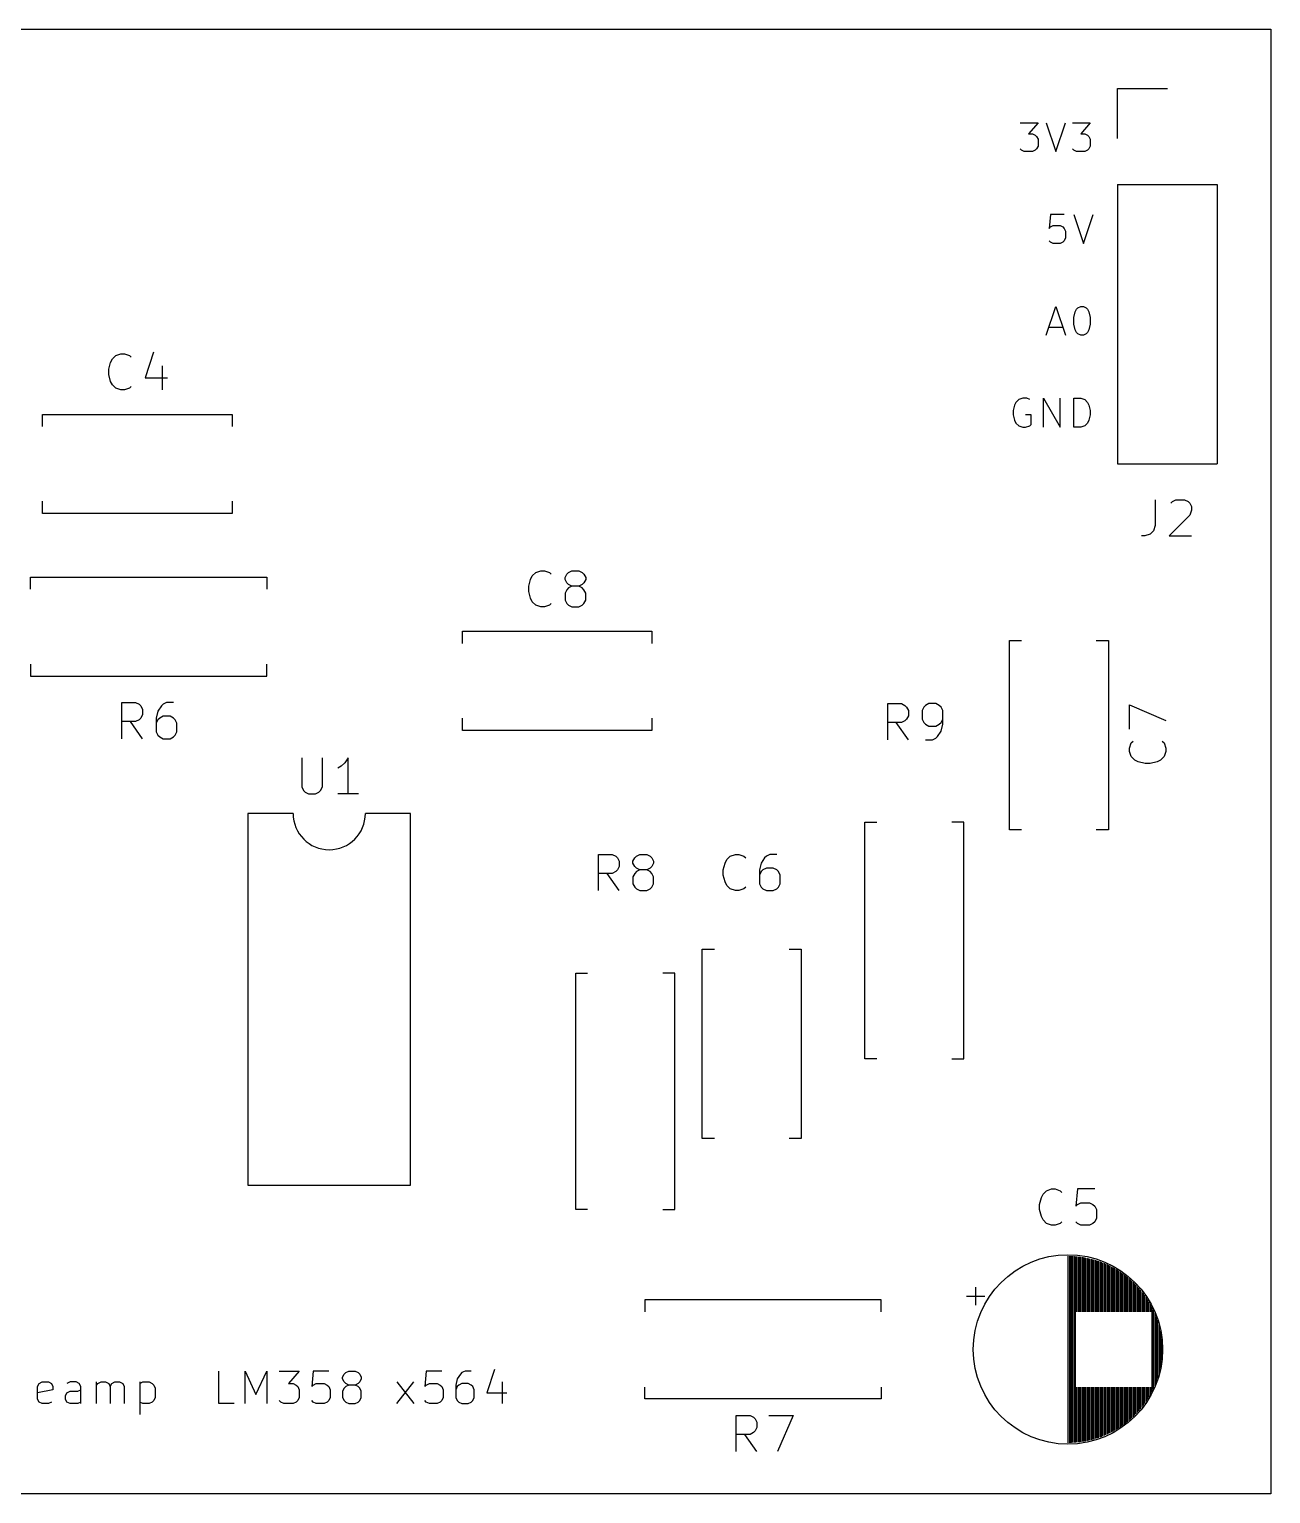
# Model space of a CAD drawing. Header units: millimetres. Extents: x 100 to 163, y -140.5 to -100.
# Drawn here: x 128.65 to 163, y -140.5 to -100 of the extents above; entities that cross this region are included whole.
import ezdxf

# ---------------------------------------------------------------- set-up
doc = ezdxf.new("R2010")
doc.units = ezdxf.units.MM
doc.layers.add('Edge.Cuts', color=40, linetype='CONTINUOUS', true_color=0xfabd2f)
doc.layers.add('F.Silkscreen', color=254, linetype='CONTINUOUS', true_color=0xebdbb2)

msp = doc.modelspace()

# ---------------------------------------------------------------- linework, layer by layer
at = {"layer": 'Edge.Cuts', "linetype": 'CONTINUOUS'}
for p, q in [((100, -100), (163, -100)), ((163, -100), (163, -140.5)), ((163, -140.5), (100, -140.5))]:
    msp.add_line(p, q, dxfattribs=at)
at = {"layer": 'F.Silkscreen', "linetype": 'CONTINUOUS'}
for p, q in [((158.76, -101.64), (160.14, -101.64)), ((158.76, -103.02), (158.76, -101.64)), ((156.065813, -102.583855), (156.561051, -102.583855)), ((156.561051, -102.583855), (156.294385, -102.888617)), ((156.789623, -102.583855), (157.05629, -103.383855)), ((157.05629, -103.383855), (157.322956, -102.583855)), ((157.513432, -102.583855), (158.00867, -102.583855)), ((158.00867, -102.583855), (157.742004, -102.888617)), ((156.294385, -102.888617), (156.40867, -102.888617)), ((156.40867, -102.888617), (156.484861, -102.926712)), ((156.484861, -102.926712), (156.522956, -102.964807)), ((156.522956, -102.964807), (156.561051, -103.040998)), ((156.561051, -103.231474), (156.522956, -103.307664)), ((156.561051, -103.040998), (156.561051, -103.231474)), ((157.742004, -102.888617), (157.856289, -102.888617)), ((157.856289, -102.888617), (157.93248, -102.926712)), ((157.93248, -102.926712), (157.970575, -102.964807)), ((157.970575, -102.964807), (158.00867, -103.040998)), ((158.00867, -103.231474), (157.970575, -103.307664)), ((158.00867, -103.040998), (158.00867, -103.231474)), ((156.103908, -103.34576), (156.065813, -103.307664)), ((156.180099, -103.383855), (156.103908, -103.34576)), ((156.40867, -103.383855), (156.180099, -103.383855)), ((156.484861, -103.34576), (156.40867, -103.383855)), ((156.522956, -103.307664), (156.484861, -103.34576)), ((157.551527, -103.34576), (157.513432, -103.307664)), ((157.627718, -103.383855), (157.551527, -103.34576)), ((157.856289, -103.383855), (157.627718, -103.383855)), ((157.93248, -103.34576), (157.856289, -103.383855)), ((157.970575, -103.307664), (157.93248, -103.34576)), ((158.76, -104.29), (158.76, -112.02)), ((158.76, -104.29), (161.52, -104.29)), ((161.52, -104.29), (161.52, -112.02)), ((156.903909, -105.123855), (156.865813, -105.504807)), ((157.284861, -105.123855), (156.903909, -105.123855)), ((157.551528, -105.123855), (157.818195, -105.923855)), ((157.818195, -105.923855), (158.084861, -105.123855)), ((156.865813, -105.504807), (156.903909, -105.466712)), ((156.903909, -105.466712), (156.980099, -105.428617)), ((156.980099, -105.428617), (157.170575, -105.428617)), ((157.170575, -105.428617), (157.246766, -105.466712)), ((157.246766, -105.466712), (157.284861, -105.504807)), ((157.284861, -105.504807), (157.322956, -105.580998)), ((157.322956, -105.580998), (157.322956, -105.771474)), ((156.903909, -105.88576), (156.865813, -105.847664)), ((156.980099, -105.923855), (156.903909, -105.88576)), ((157.170575, -105.923855), (156.980099, -105.923855)), ((157.246766, -105.88576), (157.170575, -105.923855)), ((157.284861, -105.847664), (157.246766, -105.88576)), ((157.322956, -105.771474), (157.284861, -105.847664)), ((156.789623, -108.463855), (157.05629, -107.663855)), ((157.05629, -107.663855), (157.322956, -108.463855)), ((157.627718, -107.740045), (157.665813, -107.70195)), ((157.665813, -107.70195), (157.742004, -107.663855)), ((157.742004, -107.663855), (157.818194, -107.663855)), ((157.818194, -107.663855), (157.894385, -107.70195)), ((157.894385, -107.70195), (157.93248, -107.740045)), ((157.551527, -107.968617), (157.589623, -107.816236)), ((157.551527, -108.159093), (157.551527, -107.968617)), ((157.589623, -107.816236), (157.627718, -107.740045)), ((157.93248, -107.740045), (157.970575, -107.816236)), ((157.970575, -107.816236), (158.00867, -107.968617)), ((158.00867, -107.968617), (158.00867, -108.159093)), ((156.865813, -108.235283), (157.246766, -108.235283)), ((157.589623, -108.311474), (157.551527, -108.159093)), ((157.627718, -108.387664), (157.589623, -108.311474)), ((157.665813, -108.42576), (157.627718, -108.387664)), ((157.742004, -108.463855), (157.665813, -108.42576)), ((157.818194, -108.463855), (157.742004, -108.463855)), ((157.894385, -108.42576), (157.818194, -108.463855)), ((157.93248, -108.387664), (157.894385, -108.42576)), ((157.970575, -108.311474), (157.93248, -108.387664)), ((158.00867, -108.159093), (157.970575, -108.311474)), ((132.092381, -108.9272), (131.854286, -109.641485)), ((130.854286, -109.40339), (130.901905, -109.212914)), ((130.901905, -109.212914), (130.949524, -109.117676)), ((130.949524, -109.117676), (131.044762, -109.022438)), ((131.044762, -109.022438), (131.187619, -108.974819)), ((131.187619, -108.974819), (131.282857, -108.974819)), ((131.282857, -108.974819), (131.425714, -109.022438)), ((131.425714, -109.022438), (131.473333, -109.070057)), ((132.330476, -109.308152), (132.330476, -109.974819)), ((130.854286, -109.546247), (130.854286, -109.40339)), ((130.901905, -109.736723), (130.854286, -109.546247)), ((130.949524, -109.831961), (130.901905, -109.736723)), ((131.854286, -109.641485), (132.473333, -109.641485)), ((131.044762, -109.9272), (130.949524, -109.831961)), ((131.187619, -109.974819), (131.044762, -109.9272)), ((131.282857, -109.974819), (131.187619, -109.974819)), ((131.425714, -109.9272), (131.282857, -109.974819)), ((131.473333, -109.87958), (131.425714, -109.9272)), ((155.913433, -110.394331), (155.875337, -110.546712)), ((155.875337, -110.546712), (155.875337, -110.660998)), ((155.951528, -110.31814), (155.913433, -110.394331)), ((156.027718, -110.24195), (155.951528, -110.31814)), ((156.142004, -110.203855), (156.027718, -110.24195)), ((156.25629, -110.203855), (156.142004, -110.203855)), ((156.33248, -110.24195), (156.25629, -110.203855)), ((156.713433, -111.003855), (156.713433, -110.203855)), ((156.713433, -110.203855), (157.170576, -111.003855)), ((157.170576, -111.003855), (157.170576, -110.203855)), ((157.551528, -111.003855), (157.551528, -110.203855)), ((157.551528, -110.203855), (157.742004, -110.203855)), ((157.742004, -110.203855), (157.85629, -110.24195)), ((157.85629, -110.24195), (157.93248, -110.31814)), ((157.93248, -110.31814), (157.970575, -110.394331)), ((157.970575, -110.394331), (158.008671, -110.546712)), ((158.008671, -110.546712), (158.008671, -110.660998)), ((129.02, -110.65), (134.26, -110.65)), ((129.02, -110.987), (129.02, -110.65)), ((134.26, -110.65), (134.26, -110.987)), ((155.875337, -110.660998), (155.913433, -110.813379)), ((155.913433, -110.813379), (155.951528, -110.889569)), ((155.951528, -110.889569), (156.027718, -110.96576)), ((156.027718, -110.96576), (156.142004, -111.003855)), ((156.370576, -110.660998), (156.218195, -110.660998)), ((156.218195, -111.003855), (156.33248, -110.96576)), ((156.33248, -110.96576), (156.370576, -110.927664)), ((156.370576, -110.927664), (156.370576, -110.660998)), ((157.85629, -110.96576), (157.742004, -111.003855)), ((157.93248, -110.889569), (157.85629, -110.96576)), ((157.970575, -110.813379), (157.93248, -110.889569)), ((158.008671, -110.660998), (157.970575, -110.813379)), ((156.142004, -111.003855), (156.218195, -111.003855)), ((157.742004, -111.003855), (157.551528, -111.003855)), ((158.76, -112.02), (161.52, -112.02)), ((129.02, -113.39), (129.02, -113.053)), ((134.26, -113.39), (129.02, -113.39)), ((134.26, -113.053), (134.26, -113.39)), ((159.806666, -113.009819), (159.806666, -113.724104)), ((160.235238, -113.105057), (160.282857, -113.057438)), ((160.282857, -113.057438), (160.378095, -113.009819)), ((160.378095, -113.009819), (160.61619, -113.009819)), ((160.61619, -113.009819), (160.711428, -113.057438)), ((160.711428, -113.057438), (160.759047, -113.105057)), ((160.759047, -113.105057), (160.806666, -113.200295)), ((160.806666, -113.295533), (160.759047, -113.43839)), ((160.806666, -113.200295), (160.806666, -113.295533)), ((159.806666, -113.724104), (159.759047, -113.866961)), ((160.759047, -113.43839), (160.187619, -114.009819)), ((159.520952, -114.009819), (159.425714, -114.009819)), ((159.663809, -113.9622), (159.520952, -114.009819)), ((159.759047, -113.866961), (159.663809, -113.9622)), ((160.187619, -114.009819), (160.806666, -114.009819)), ((142.664762, -115.022438), (142.807619, -114.974819)), ((142.807619, -114.974819), (142.902857, -114.974819)), ((142.902857, -114.974819), (143.045714, -115.022438)), ((143.569524, -115.022438), (143.664762, -114.974819)), ((143.664762, -114.974819), (143.855238, -114.974819)), ((143.855238, -114.974819), (143.950476, -115.022438)), ((128.68, -115.15), (135.22, -115.15)), ((128.68, -115.48), (128.68, -115.15)), ((135.22, -115.15), (135.22, -115.48)), ((142.474286, -115.40339), (142.521905, -115.212914)), ((142.474286, -115.546247), (142.474286, -115.40339)), ((142.521905, -115.212914), (142.569524, -115.117676)), ((142.569524, -115.117676), (142.664762, -115.022438)), ((143.045714, -115.022438), (143.093333, -115.070057)), ((143.474286, -115.165295), (143.521905, -115.070057)), ((143.474286, -115.212914), (143.474286, -115.165295)), ((143.521905, -115.308152), (143.474286, -115.212914)), ((143.521905, -115.070057), (143.569524, -115.022438)), ((143.569524, -115.355771), (143.521905, -115.308152)), ((143.664762, -115.40339), (143.569524, -115.355771)), ((143.664762, -115.40339), (143.569524, -115.451009)), ((143.855238, -115.40339), (143.664762, -115.40339)), ((143.950476, -115.355771), (143.855238, -115.40339)), ((143.950476, -115.451009), (143.855238, -115.40339)), ((143.950476, -115.022438), (143.998095, -115.070057)), ((143.998095, -115.308152), (143.950476, -115.355771)), ((143.998095, -115.070057), (144.045714, -115.165295)), ((144.045714, -115.212914), (143.998095, -115.308152)), ((144.045714, -115.165295), (144.045714, -115.212914)), ((142.521905, -115.736723), (142.474286, -115.546247)), ((142.569524, -115.831961), (142.521905, -115.736723)), ((143.521905, -115.498628), (143.474286, -115.593866)), ((143.474286, -115.593866), (143.474286, -115.784342)), ((143.474286, -115.784342), (143.521905, -115.87958)), ((143.569524, -115.451009), (143.521905, -115.498628)), ((143.998095, -115.498628), (143.950476, -115.451009)), ((144.045714, -115.593866), (143.998095, -115.498628)), ((143.998095, -115.87958), (144.045714, -115.784342)), ((144.045714, -115.784342), (144.045714, -115.593866)), ((142.664762, -115.9272), (142.569524, -115.831961)), ((142.807619, -115.974819), (142.664762, -115.9272)), ((142.902857, -115.974819), (142.807619, -115.974819)), ((143.045714, -115.9272), (142.902857, -115.974819)), ((143.093333, -115.87958), (143.045714, -115.9272)), ((143.521905, -115.87958), (143.569524, -115.9272)), ((143.569524, -115.9272), (143.664762, -115.974819)), ((143.664762, -115.974819), (143.855238, -115.974819)), ((143.855238, -115.974819), (143.950476, -115.9272)), ((143.950476, -115.9272), (143.998095, -115.87958)), ((140.64, -116.65), (145.88, -116.65)), ((140.64, -116.987), (140.64, -116.65)), ((145.88, -116.65), (145.88, -116.987)), ((155.77, -116.9), (156.107, -116.9)), ((155.77, -122.14), (155.77, -116.9)), ((158.173, -116.9), (158.51, -116.9)), ((158.51, -116.9), (158.51, -122.14)), ((128.68, -117.56), (128.68, -117.89)), ((135.22, -117.89), (135.22, -117.56)), ((128.68, -117.89), (135.22, -117.89)), ((131.211905, -119.619819), (131.211905, -118.619819)), ((131.211905, -118.619819), (131.592857, -118.619819)), ((131.592857, -118.619819), (131.688095, -118.667438)), ((132.45, -118.619819), (132.354762, -118.667438)), ((132.640476, -118.619819), (132.45, -118.619819)), ((152.401905, -119.649819), (152.401905, -118.649819)), ((152.401905, -118.649819), (152.782857, -118.649819)), ((152.782857, -118.649819), (152.878095, -118.697438)), ((153.544762, -118.649819), (153.449524, -118.697438)), ((153.735238, -118.649819), (153.544762, -118.649819)), ((153.830476, -118.697438), (153.735238, -118.649819)), ((131.688095, -118.667438), (131.735714, -118.715057)), ((131.735714, -119.04839), (131.688095, -119.096009)), ((131.735714, -118.715057), (131.783333, -118.810295)), ((131.783333, -118.953152), (131.735714, -119.04839)), ((131.783333, -118.810295), (131.783333, -118.953152)), ((132.211905, -118.857914), (132.164286, -119.04839)), ((132.164286, -119.04839), (132.164286, -119.429342)), ((132.307143, -118.715057), (132.211905, -118.857914)), ((132.259524, -119.04839), (132.211905, -119.096009)), ((132.354762, -119.000771), (132.259524, -119.04839)), ((132.354762, -118.667438), (132.307143, -118.715057)), ((132.545238, -119.000771), (132.354762, -119.000771)), ((132.640476, -119.04839), (132.545238, -119.000771)), ((132.688095, -119.096009), (132.640476, -119.04839)), ((140.64, -119.39), (140.64, -119.053)), ((145.88, -119.053), (145.88, -119.39)), ((152.878095, -118.697438), (152.925714, -118.745057)), ((152.925714, -118.745057), (152.973333, -118.840295)), ((152.973333, -118.983152), (152.925714, -119.07839)), ((152.973333, -118.840295), (152.973333, -118.983152)), ((153.401905, -118.745057), (153.354286, -118.840295)), ((153.354286, -118.840295), (153.354286, -119.07839)), ((153.449524, -118.697438), (153.401905, -118.745057)), ((153.878095, -118.745057), (153.830476, -118.697438)), ((153.925714, -118.840295), (153.878095, -118.745057)), ((153.925714, -119.221247), (153.925714, -118.840295)), ((159.094819, -119.353332), (159.094819, -118.686666)), ((159.094819, -118.686666), (160.094819, -119.115237)), ((131.592857, -119.143628), (131.211905, -119.143628)), ((131.783333, -119.619819), (131.45, -119.143628)), ((131.688095, -119.096009), (131.592857, -119.143628)), ((132.211905, -119.096009), (132.164286, -119.191247)), ((132.164286, -119.429342), (132.211905, -119.52458)), ((132.735714, -119.191247), (132.688095, -119.096009)), ((132.688095, -119.52458), (132.735714, -119.429342)), ((132.735714, -119.429342), (132.735714, -119.191247)), ((145.88, -119.39), (140.64, -119.39)), ((152.782857, -119.173628), (152.401905, -119.173628)), ((152.973333, -119.649819), (152.64, -119.173628)), ((152.878095, -119.126009), (152.782857, -119.173628)), ((152.925714, -119.07839), (152.878095, -119.126009)), ((153.354286, -119.07839), (153.401905, -119.173628)), ((153.401905, -119.173628), (153.449524, -119.221247)), ((153.449524, -119.221247), (153.544762, -119.268866)), ((153.544762, -119.268866), (153.735238, -119.268866)), ((153.735238, -119.268866), (153.830476, -119.221247)), ((153.782857, -119.55458), (153.878095, -119.411723)), ((153.830476, -119.221247), (153.878095, -119.173628)), ((153.878095, -119.173628), (153.925714, -119.07839)), ((153.878095, -119.411723), (153.925714, -119.221247)), ((132.211905, -119.52458), (132.259524, -119.5722)), ((132.259524, -119.5722), (132.354762, -119.619819)), ((132.354762, -119.619819), (132.545238, -119.619819)), ((132.545238, -119.619819), (132.640476, -119.5722)), ((132.640476, -119.5722), (132.688095, -119.52458)), ((153.449524, -119.649819), (153.64, -119.649819)), ((153.64, -119.649819), (153.735238, -119.6022)), ((153.735238, -119.6022), (153.782857, -119.55458)), ((159.094819, -119.877142), (159.142438, -119.734285)), ((159.094819, -119.97238), (159.094819, -119.877142)), ((159.142438, -119.734285), (159.190057, -119.686666)), ((159.99958, -119.686666), (160.0472, -119.734285)), ((160.0472, -119.734285), (160.094819, -119.877142)), ((160.094819, -119.877142), (160.094819, -119.97238)), ((136.188095, -120.144819), (136.188095, -120.954342)), ((136.759523, -120.954342), (136.759523, -120.144819)), ((137.473809, -120.144819), (137.378571, -120.287676)), ((137.473809, -121.144819), (137.473809, -120.144819)), ((159.142438, -120.115237), (159.094819, -119.97238)), ((159.237676, -120.210475), (159.142438, -120.115237)), ((159.332914, -120.258094), (159.237676, -120.210475)), ((159.52339, -120.305713), (159.332914, -120.258094)), ((159.856723, -120.258094), (159.666247, -120.305713)), ((159.951961, -120.210475), (159.856723, -120.258094)), ((160.0472, -120.115237), (159.951961, -120.210475)), ((160.094819, -119.97238), (160.0472, -120.115237)), ((137.283333, -120.382914), (137.188095, -120.430533)), ((137.378571, -120.287676), (137.283333, -120.382914)), ((159.666247, -120.305713), (159.52339, -120.305713)), ((136.188095, -120.954342), (136.235714, -121.04958)), ((136.235714, -121.04958), (136.283333, -121.0972)), ((136.664285, -121.0972), (136.711904, -121.04958)), ((136.711904, -121.04958), (136.759523, -120.954342)), ((136.283333, -121.0972), (136.378571, -121.144819)), ((136.378571, -121.144819), (136.569047, -121.144819)), ((136.569047, -121.144819), (136.664285, -121.0972)), ((137.759523, -121.144819), (137.188095, -121.144819)), ((134.7, -121.69), (134.7, -131.97)), ((135.95, -121.69), (134.7, -121.69)), ((139.2, -121.69), (137.95, -121.69)), ((139.2, -131.97), (139.2, -121.69)), ((151.77, -121.93), (152.1, -121.93)), ((151.77, -128.47), (151.77, -121.93)), ((154.51, -121.93), (154.18, -121.93)), ((154.51, -128.47), (154.51, -121.93)), ((156.107, -122.14), (155.77, -122.14)), ((158.51, -122.14), (158.173, -122.14)), ((144.401905, -123.819819), (144.401905, -122.819819)), ((144.401905, -122.819819), (144.782857, -122.819819)), ((144.782857, -122.819819), (144.878095, -122.867438)), ((144.878095, -122.867438), (144.925714, -122.915057)), ((144.925714, -122.915057), (144.973333, -123.010295)), ((144.973333, -123.010295), (144.973333, -123.153152)), ((145.354286, -123.010295), (145.401905, -122.915057)), ((145.354286, -123.057914), (145.354286, -123.010295)), ((145.401905, -123.153152), (145.354286, -123.057914)), ((145.401905, -122.915057), (145.449524, -122.867438)), ((145.449524, -122.867438), (145.544762, -122.819819)), ((145.544762, -122.819819), (145.735238, -122.819819)), ((145.735238, -122.819819), (145.830476, -122.867438)), ((145.830476, -122.867438), (145.878095, -122.915057)), ((145.878095, -122.915057), (145.925714, -123.010295)), ((145.925714, -123.057914), (145.878095, -123.153152)), ((145.925714, -123.010295), (145.925714, -123.057914)), ((147.854286, -123.24839), (147.901905, -123.057914)), ((147.901905, -123.057914), (147.949524, -122.962676)), ((147.949524, -122.962676), (148.044762, -122.867438)), ((148.044762, -122.867438), (148.187619, -122.819819)), ((148.187619, -122.819819), (148.282857, -122.819819)), ((148.282857, -122.819819), (148.425714, -122.867438)), ((148.425714, -122.867438), (148.473333, -122.915057)), ((148.901905, -123.057914), (148.854286, -123.24839)), ((148.997143, -122.915057), (148.901905, -123.057914)), ((149.044762, -122.867438), (148.997143, -122.915057)), ((149.14, -122.819819), (149.044762, -122.867438)), ((149.330476, -122.819819), (149.14, -122.819819)), ((144.782857, -123.343628), (144.401905, -123.343628)), ((144.973333, -123.819819), (144.64, -123.343628)), ((144.878095, -123.296009), (144.782857, -123.343628)), ((144.925714, -123.24839), (144.878095, -123.296009)), ((144.973333, -123.153152), (144.925714, -123.24839)), ((145.401905, -123.343628), (145.354286, -123.438866)), ((145.354286, -123.438866), (145.354286, -123.629342)), ((145.449524, -123.200771), (145.401905, -123.153152)), ((145.449524, -123.296009), (145.401905, -123.343628)), ((145.544762, -123.24839), (145.449524, -123.200771)), ((145.544762, -123.24839), (145.449524, -123.296009)), ((145.735238, -123.24839), (145.544762, -123.24839)), ((145.830476, -123.200771), (145.735238, -123.24839)), ((145.830476, -123.296009), (145.735238, -123.24839)), ((145.878095, -123.153152), (145.830476, -123.200771)), ((145.878095, -123.343628), (145.830476, -123.296009)), ((145.925714, -123.438866), (145.878095, -123.343628)), ((145.925714, -123.629342), (145.925714, -123.438866)), ((147.854286, -123.391247), (147.854286, -123.24839)), ((147.901905, -123.581723), (147.854286, -123.391247)), ((148.854286, -123.24839), (148.854286, -123.629342)), ((148.901905, -123.296009), (148.854286, -123.391247)), ((148.949524, -123.24839), (148.901905, -123.296009)), ((149.044762, -123.200771), (148.949524, -123.24839)), ((149.235238, -123.200771), (149.044762, -123.200771)), ((149.330476, -123.24839), (149.235238, -123.200771)), ((149.378095, -123.296009), (149.330476, -123.24839)), ((149.425714, -123.391247), (149.378095, -123.296009)), ((149.425714, -123.629342), (149.425714, -123.391247)), ((145.354286, -123.629342), (145.401905, -123.72458)), ((145.401905, -123.72458), (145.449524, -123.7722)), ((145.449524, -123.7722), (145.544762, -123.819819)), ((145.544762, -123.819819), (145.735238, -123.819819)), ((145.735238, -123.819819), (145.830476, -123.7722)), ((145.830476, -123.7722), (145.878095, -123.72458)), ((145.878095, -123.72458), (145.925714, -123.629342)), ((147.949524, -123.676961), (147.901905, -123.581723)), ((148.044762, -123.7722), (147.949524, -123.676961)), ((148.187619, -123.819819), (148.044762, -123.7722)), ((148.282857, -123.819819), (148.187619, -123.819819)), ((148.425714, -123.7722), (148.282857, -123.819819)), ((148.473333, -123.72458), (148.425714, -123.7722)), ((148.854286, -123.629342), (148.901905, -123.72458)), ((148.901905, -123.72458), (148.949524, -123.7722)), ((148.949524, -123.7722), (149.044762, -123.819819)), ((149.044762, -123.819819), (149.235238, -123.819819)), ((149.235238, -123.819819), (149.330476, -123.7722)), ((149.330476, -123.7722), (149.378095, -123.72458)), ((149.378095, -123.72458), (149.425714, -123.629342)), ((147.27, -125.44), (147.607, -125.44)), ((147.27, -130.68), (147.27, -125.44)), ((149.673, -125.44), (150.01, -125.44)), ((150.01, -125.44), (150.01, -130.68)), ((143.77, -126.1), (144.1, -126.1)), ((143.77, -132.64), (143.77, -126.1)), ((146.51, -126.1), (146.18, -126.1)), ((146.51, -132.64), (146.51, -126.1)), ((152.1, -128.47), (151.77, -128.47)), ((154.18, -128.47), (154.51, -128.47)), ((147.607, -130.68), (147.27, -130.68)), ((150.01, -130.68), (149.673, -130.68)), ((134.7, -131.97), (139.2, -131.97)), ((156.60554, -132.500899), (156.653159, -132.310423)), ((156.653159, -132.310423), (156.700778, -132.215185)), ((156.700778, -132.215185), (156.796016, -132.119947)), ((156.796016, -132.119947), (156.938873, -132.072328)), ((156.938873, -132.072328), (157.034111, -132.072328)), ((157.034111, -132.072328), (157.176968, -132.119947)), ((157.176968, -132.119947), (157.224587, -132.167566)), ((157.653159, -132.072328), (157.60554, -132.548518)), ((158.129349, -132.072328), (157.653159, -132.072328)), ((144.1, -132.64), (143.77, -132.64)), ((146.18, -132.64), (146.51, -132.64)), ((156.60554, -132.643756), (156.60554, -132.500899)), ((156.653159, -132.834232), (156.60554, -132.643756)), ((156.700778, -132.92947), (156.653159, -132.834232)), ((157.60554, -132.548518), (157.653159, -132.500899)), ((157.653159, -132.500899), (157.748397, -132.45328)), ((157.748397, -132.45328), (157.986492, -132.45328)), ((157.986492, -132.45328), (158.08173, -132.500899)), ((158.08173, -132.500899), (158.129349, -132.548518)), ((158.129349, -132.548518), (158.176968, -132.643756)), ((158.176968, -132.643756), (158.176968, -132.881851)), ((156.796016, -133.024709), (156.700778, -132.92947)), ((156.938873, -133.072328), (156.796016, -133.024709)), ((157.034111, -133.072328), (156.938873, -133.072328)), ((157.176968, -133.024709), (157.034111, -133.072328)), ((157.224587, -132.977089), (157.176968, -133.024709)), ((157.653159, -133.024709), (157.60554, -132.977089)), ((157.748397, -133.072328), (157.653159, -133.024709)), ((157.986492, -133.072328), (157.748397, -133.072328)), ((158.08173, -133.024709), (157.986492, -133.072328)), ((158.129349, -132.977089), (158.08173, -133.024709)), ((158.176968, -132.881851), (158.129349, -132.977089)), ((157.39, -133.93), (157.39, -139.09)), ((157.43, -133.93), (157.43, -139.09)), ((157.47, -133.931), (157.47, -139.089)), ((157.51, -133.933), (157.51, -139.087)), ((157.55, -133.935), (157.55, -139.085)), ((157.59, -133.938), (157.59, -139.082)), ((157.63, -133.941), (157.63, -135.47)), ((157.67, -133.945), (157.67, -135.47)), ((157.71, -133.95), (157.71, -135.47)), ((157.75, -133.955), (157.75, -135.47)), ((157.79, -133.961), (157.79, -135.47)), ((157.83, -133.967), (157.83, -135.47)), ((157.87, -133.974), (157.87, -135.47)), ((157.91, -133.982), (157.91, -135.47)), ((157.95, -133.991), (157.95, -135.47)), ((157.99, -134), (157.99, -135.47)), ((158.03, -134.009), (158.03, -135.47)), ((158.07, -134.02), (158.07, -135.47)), ((158.11, -134.031), (158.11, -135.47)), ((158.15, -134.043), (158.15, -135.47)), ((158.19, -134.055), (158.19, -135.47)), ((158.23, -134.068), (158.23, -135.47)), ((158.27, -134.082), (158.27, -135.47)), ((158.31, -134.097), (158.31, -135.47)), ((158.35, -134.112), (158.35, -135.47)), ((158.39, -134.128), (158.39, -135.47)), ((158.43, -134.145), (158.43, -135.47)), ((158.47, -134.163), (158.47, -135.47)), ((158.51, -134.181), (158.51, -135.47)), ((158.55, -134.201), (158.55, -135.47)), ((158.59, -134.221), (158.59, -135.47)), ((158.63, -134.242), (158.63, -135.47)), ((158.67, -134.264), (158.67, -135.47)), ((158.71, -134.287), (158.71, -135.47)), ((158.75, -134.311), (158.75, -135.47)), ((158.79, -134.335), (158.79, -135.47)), ((158.83, -134.361), (158.83, -135.47)), ((158.87, -134.388), (158.87, -135.47)), ((158.91, -134.416), (158.91, -135.47)), ((158.95, -134.445), (158.95, -135.47)), ((154.835225, -134.785), (154.835225, -135.285)), ((158.99, -134.475), (158.99, -135.47)), ((159.03, -134.507), (159.03, -135.47)), ((159.07, -134.54), (159.07, -135.47)), ((159.11, -134.574), (159.11, -135.47)), ((159.15, -134.609), (159.15, -135.47)), ((159.19, -134.646), (159.19, -135.47)), ((159.23, -134.685), (159.23, -135.47)), ((159.27, -134.725), (159.27, -135.47)), ((159.31, -134.767), (159.31, -135.47)), ((159.35, -134.811), (159.35, -135.47)), ((159.39, -134.858), (159.39, -135.47)), ((145.68, -135.14), (145.68, -135.47)), ((152.22, -135.14), (145.68, -135.14)), ((152.22, -135.47), (152.22, -135.14)), ((154.585225, -135.035), (155.085225, -135.035)), ((159.43, -134.906), (159.43, -135.47)), ((159.47, -134.957), (159.47, -135.47)), ((159.51, -135.011), (159.51, -135.47)), ((159.55, -135.067), (159.55, -135.47)), ((159.59, -135.127), (159.59, -135.47)), ((159.63, -135.191), (159.63, -135.47)), ((159.67, -135.259), (159.67, -135.47)), ((159.71, -135.333), (159.71, -137.687)), ((159.75, -135.412), (159.75, -137.608)), ((159.79, -135.499), (159.79, -137.521)), ((159.83, -135.596), (159.83, -137.424)), ((159.87, -135.705), (159.87, -137.315)), ((159.91, -135.833), (159.91, -137.187)), ((159.95, -135.993), (159.95, -137.027)), ((159.99, -136.227), (159.99, -136.793)), ((133.892857, -138.009337), (133.892857, -137.109337)), ((134.621428, -138.009337), (134.621428, -137.109337)), ((134.621428, -137.109337), (134.921428, -137.752194)), ((134.921428, -137.752194), (135.221428, -137.109337)), ((135.221428, -137.109337), (135.221428, -138.009337)), ((135.564285, -137.109337), (136.121428, -137.109337)), ((136.121428, -137.109337), (135.821428, -137.452194)), ((136.507142, -137.109337), (136.464285, -137.537908)), ((136.935714, -137.109337), (136.507142, -137.109337)), ((137.321428, -137.280765), (137.364285, -137.195051)), ((137.321428, -137.323622), (137.321428, -137.280765)), ((137.364285, -137.195051), (137.407142, -137.152194)), ((137.407142, -137.152194), (137.492857, -137.109337)), ((137.492857, -137.109337), (137.664285, -137.109337)), ((137.664285, -137.109337), (137.75, -137.152194)), ((137.75, -137.152194), (137.792857, -137.195051)), ((137.792857, -137.195051), (137.835714, -137.280765)), ((137.835714, -137.280765), (137.835714, -137.323622)), ((139.635713, -137.109337), (139.592856, -137.537908)), ((140.064285, -137.109337), (139.635713, -137.109337)), ((140.578571, -137.195051), (140.492856, -137.323622)), ((140.621428, -137.152194), (140.578571, -137.195051)), ((140.707142, -137.109337), (140.621428, -137.152194)), ((140.878571, -137.109337), (140.707142, -137.109337)), ((141.521428, -137.06648), (141.307142, -137.709337)), ((128.878571, -137.537908), (128.921428, -137.452194)), ((128.878571, -137.880765), (128.878571, -137.537908)), ((129.307143, -137.623622), (128.878571, -137.709337)), ((128.921428, -137.452194), (129.007143, -137.409337)), ((129.007143, -137.409337), (129.178571, -137.409337)), ((129.178571, -137.409337), (129.264285, -137.452194)), ((129.264285, -137.452194), (129.307143, -137.537908)), ((129.307143, -137.537908), (129.307143, -137.623622)), ((129.778572, -137.409337), (129.692857, -137.452194)), ((129.692857, -137.709337), (129.778572, -137.66648)), ((129.95, -137.409337), (129.778572, -137.409337)), ((129.778572, -137.66648), (129.992857, -137.66648)), ((130.035714, -137.452194), (129.95, -137.409337)), ((129.992857, -137.66648), (130.078572, -137.623622)), ((130.078572, -137.537908), (130.035714, -137.452194)), ((130.078572, -138.009337), (130.078572, -137.537908)), ((130.507143, -138.009337), (130.507143, -137.409337)), ((130.507143, -137.495051), (130.55, -137.452194)), ((130.55, -137.452194), (130.635715, -137.409337)), ((130.635715, -137.409337), (130.764286, -137.409337)), ((130.764286, -137.409337), (130.85, -137.452194)), ((130.85, -137.452194), (130.892858, -137.537908)), ((130.892858, -137.537908), (130.935715, -137.452194)), ((130.892858, -137.537908), (130.892858, -138.009337)), ((130.935715, -137.452194), (131.021429, -137.409337)), ((131.021429, -137.409337), (131.15, -137.409337)), ((131.15, -137.409337), (131.235715, -137.452194)), ((131.235715, -137.452194), (131.278572, -137.537908)), ((131.278572, -137.537908), (131.278572, -138.009337)), ((131.707143, -137.409337), (131.707143, -138.309337)), ((131.707143, -137.452194), (131.792858, -137.409337)), ((131.792858, -137.409337), (131.964286, -137.409337)), ((131.964286, -137.409337), (132.05, -137.452194)), ((132.05, -137.452194), (132.092858, -137.495051)), ((132.092858, -137.495051), (132.135715, -137.580765)), ((132.135715, -137.580765), (132.135715, -137.837908)), ((135.821428, -137.452194), (135.949999, -137.452194)), ((135.949999, -137.452194), (136.035714, -137.495051)), ((136.035714, -137.495051), (136.078571, -137.537908)), ((136.078571, -137.537908), (136.121428, -137.623622)), ((136.121428, -137.623622), (136.121428, -137.837908)), ((136.464285, -137.537908), (136.507142, -137.495051)), ((136.507142, -137.495051), (136.592857, -137.452194)), ((136.592857, -137.452194), (136.807142, -137.452194)), ((136.807142, -137.452194), (136.892857, -137.495051)), ((136.892857, -137.495051), (136.935714, -137.537908)), ((136.935714, -137.537908), (136.978571, -137.623622)), ((136.978571, -137.623622), (136.978571, -137.837908)), ((137.364285, -137.409337), (137.321428, -137.323622)), ((137.364285, -137.580765), (137.321428, -137.66648)), ((137.321428, -137.66648), (137.321428, -137.837908)), ((137.407142, -137.452194), (137.364285, -137.409337)), ((137.407142, -137.537908), (137.364285, -137.580765)), ((137.492857, -137.495051), (137.407142, -137.452194)), ((137.492857, -137.495051), (137.407142, -137.537908)), ((137.664285, -137.495051), (137.492857, -137.495051)), ((137.75, -137.452194), (137.664285, -137.495051)), ((137.75, -137.537908), (137.664285, -137.495051)), ((137.792857, -137.409337), (137.75, -137.452194)), ((137.792857, -137.580765), (137.75, -137.537908)), ((137.835714, -137.323622), (137.792857, -137.409337)), ((137.835714, -137.66648), (137.792857, -137.580765)), ((137.835714, -137.837908), (137.835714, -137.66648)), ((138.821428, -138.009337), (139.292857, -137.409337)), ((138.821428, -137.409337), (139.292857, -138.009337)), ((139.592856, -137.537908), (139.635713, -137.495051)), ((139.635713, -137.495051), (139.721428, -137.452194)), ((139.721428, -137.452194), (139.935713, -137.452194)), ((139.935713, -137.452194), (140.021428, -137.495051)), ((140.021428, -137.495051), (140.064285, -137.537908)), ((140.064285, -137.537908), (140.107142, -137.623622)), ((140.107142, -137.623622), (140.107142, -137.837908)), ((140.492856, -137.323622), (140.449999, -137.495051)), ((140.449999, -137.495051), (140.449999, -137.837908)), ((140.492856, -137.537908), (140.449999, -137.623622)), ((140.535713, -137.495051), (140.492856, -137.537908)), ((140.621428, -137.452194), (140.535713, -137.495051)), ((140.792856, -137.452194), (140.621428, -137.452194)), ((140.878571, -137.495051), (140.792856, -137.452194)), ((140.921428, -137.537908), (140.878571, -137.495051)), ((140.964285, -137.623622), (140.921428, -137.537908)), ((140.964285, -137.837908), (140.964285, -137.623622)), ((141.735714, -137.409337), (141.735714, -138.009337)), ((145.68, -137.88), (145.68, -137.55)), ((152.22, -137.55), (152.22, -137.88)), ((157.63, -137.55), (157.63, -139.079)), ((157.67, -137.55), (157.67, -139.075)), ((157.71, -137.55), (157.71, -139.07)), ((157.75, -137.55), (157.75, -139.065)), ((157.79, -137.55), (157.79, -139.059)), ((157.83, -137.55), (157.83, -139.053)), ((157.87, -137.55), (157.87, -139.046)), ((157.91, -137.55), (157.91, -139.038)), ((157.95, -137.55), (157.95, -139.029)), ((157.99, -137.55), (157.99, -139.02)), ((158.03, -137.55), (158.03, -139.011)), ((158.07, -137.55), (158.07, -139)), ((158.11, -137.55), (158.11, -138.989)), ((158.15, -137.55), (158.15, -138.977)), ((158.19, -137.55), (158.19, -138.965)), ((158.23, -137.55), (158.23, -138.952)), ((158.27, -137.55), (158.27, -138.938)), ((158.31, -137.55), (158.31, -138.923)), ((158.35, -137.55), (158.35, -138.908)), ((158.39, -137.55), (158.39, -138.892)), ((158.43, -137.55), (158.43, -138.875)), ((158.47, -137.55), (158.47, -138.857)), ((158.51, -137.55), (158.51, -138.839)), ((158.55, -137.55), (158.55, -138.819)), ((158.59, -137.55), (158.59, -138.799)), ((158.63, -137.55), (158.63, -138.778)), ((158.67, -137.55), (158.67, -138.756)), ((158.71, -137.55), (158.71, -138.733)), ((158.75, -137.55), (158.75, -138.709)), ((158.79, -137.55), (158.79, -138.685)), ((158.83, -137.55), (158.83, -138.659)), ((158.87, -137.55), (158.87, -138.632)), ((158.91, -137.55), (158.91, -138.604)), ((158.95, -137.55), (158.95, -138.575)), ((158.99, -137.55), (158.99, -138.545)), ((159.03, -137.55), (159.03, -138.513)), ((159.07, -137.55), (159.07, -138.48)), ((159.11, -137.55), (159.11, -138.446)), ((159.15, -137.55), (159.15, -138.411)), ((159.19, -137.55), (159.19, -138.374)), ((159.23, -137.55), (159.23, -138.335)), ((159.27, -137.55), (159.27, -138.295)), ((159.31, -137.55), (159.31, -138.253)), ((159.35, -137.55), (159.35, -138.209)), ((159.39, -137.55), (159.39, -138.162)), ((159.43, -137.55), (159.43, -138.114)), ((159.47, -137.55), (159.47, -138.063)), ((159.51, -137.55), (159.51, -138.009)), ((159.55, -137.55), (159.55, -137.953)), ((159.59, -137.55), (159.59, -137.893)), ((159.63, -137.55), (159.63, -137.829)), ((159.67, -137.55), (159.67, -137.761)), ((128.921428, -137.96648), (128.878571, -137.880765)), ((129.007143, -138.009337), (128.921428, -137.96648)), ((129.178571, -138.009337), (129.007143, -138.009337)), ((129.264285, -137.96648), (129.178571, -138.009337)), ((129.65, -137.795051), (129.692857, -137.709337)), ((129.65, -137.880765), (129.65, -137.795051)), ((129.692857, -137.96648), (129.65, -137.880765)), ((129.778572, -138.009337), (129.692857, -137.96648)), ((129.992857, -138.009337), (129.778572, -138.009337)), ((130.078572, -137.96648), (129.992857, -138.009337)), ((131.792858, -138.009337), (131.707143, -137.96648)), ((131.964286, -138.009337), (131.792858, -138.009337)), ((132.05, -137.96648), (131.964286, -138.009337)), ((132.092858, -137.923622), (132.05, -137.96648)), ((132.135715, -137.837908), (132.092858, -137.923622)), ((134.321429, -138.009337), (133.892857, -138.009337)), ((135.607142, -137.96648), (135.564285, -137.923622)), ((135.692856, -138.009337), (135.607142, -137.96648)), ((135.949999, -138.009337), (135.692856, -138.009337)), ((136.035714, -137.96648), (135.949999, -138.009337)), ((136.078571, -137.923622), (136.035714, -137.96648)), ((136.121428, -137.837908), (136.078571, -137.923622)), ((136.507142, -137.96648), (136.464285, -137.923622)), ((136.592857, -138.009337), (136.507142, -137.96648)), ((136.807142, -138.009337), (136.592857, -138.009337)), ((136.892857, -137.96648), (136.807142, -138.009337)), ((136.935714, -137.923622), (136.892857, -137.96648)), ((136.978571, -137.837908), (136.935714, -137.923622)), ((137.321428, -137.837908), (137.364285, -137.923622)), ((137.364285, -137.923622), (137.407142, -137.96648)), ((137.407142, -137.96648), (137.492857, -138.009337)), ((137.492857, -138.009337), (137.664285, -138.009337)), ((137.664285, -138.009337), (137.75, -137.96648)), ((137.75, -137.96648), (137.792857, -137.923622)), ((137.792857, -137.923622), (137.835714, -137.837908)), ((139.635713, -137.96648), (139.592856, -137.923622)), ((139.721428, -138.009337), (139.635713, -137.96648)), ((139.935713, -138.009337), (139.721428, -138.009337)), ((140.021428, -137.96648), (139.935713, -138.009337)), ((140.064285, -137.923622), (140.021428, -137.96648)), ((140.107142, -137.837908), (140.064285, -137.923622)), ((140.449999, -137.837908), (140.492856, -137.923622)), ((140.492856, -137.923622), (140.535713, -137.96648)), ((140.535713, -137.96648), (140.621428, -138.009337)), ((140.621428, -138.009337), (140.792856, -138.009337)), ((140.792856, -138.009337), (140.878571, -137.96648)), ((140.878571, -137.96648), (140.921428, -137.923622)), ((140.921428, -137.923622), (140.964285, -137.837908)), ((141.307142, -137.709337), (141.864285, -137.709337)), ((152.22, -137.88), (145.68, -137.88)), ((148.211905, -139.334819), (148.211905, -138.334819)), ((148.211905, -138.334819), (148.592857, -138.334819)), ((148.592857, -138.334819), (148.688095, -138.382438)), ((148.688095, -138.382438), (148.735714, -138.430057)), ((148.735714, -138.430057), (148.783333, -138.525295)), ((149.116667, -138.334819), (149.783333, -138.334819)), ((149.783333, -138.334819), (149.354762, -139.334819)), ((148.592857, -138.858628), (148.211905, -138.858628)), ((148.783333, -139.334819), (148.45, -138.858628)), ((148.688095, -138.811009), (148.592857, -138.858628)), ((148.735714, -138.76339), (148.688095, -138.811009)), ((148.783333, -138.668152), (148.735714, -138.76339)), ((148.783333, -138.525295), (148.783333, -138.668152))]:
    msp.add_line(p, q, dxfattribs=at)
at = {"layer": 'F.Silkscreen'}
msp.add_circle((157.39, -136.51), 2.62, dxfattribs=at)
msp.add_arc((136.95, -121.69), 1, -180, 0, dxfattribs=at)

doc.saveas('drawing.dxf')
